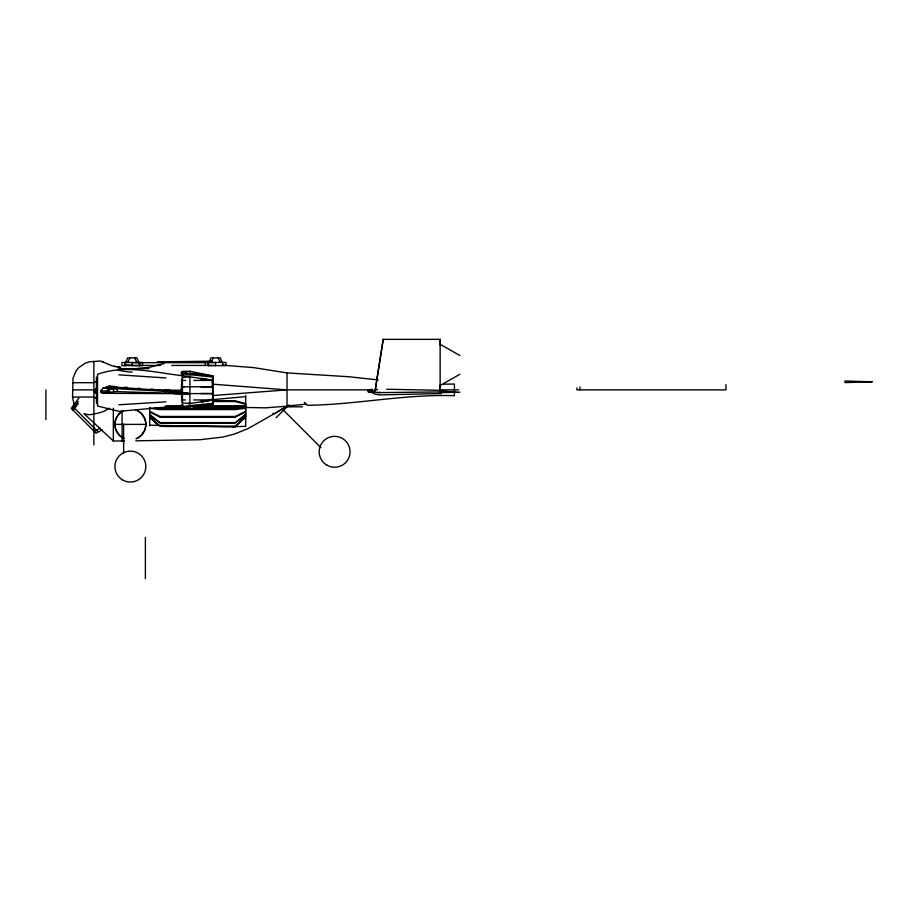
<?xml version="1.0" encoding="UTF-8"?>
<svg xmlns="http://www.w3.org/2000/svg" width="918" height="918" viewBox="0 0 918 918"><rect width="100%" height="100%" fill="white"/><g stroke="black" fill="none" stroke-linecap="round" stroke-linejoin="round"><path stroke-width="1.38" d="M123.62 453.308L123.62 443.383M182.9 375.646L182.441 371.4L189.9 371.262L212.987 375.921L212.987 385.675L212.184 385.64M190.382 405.286L190.382 407.087M440.755 390.345L440.147 390.758L440.147 339.35L383.219 339.35L375.278 389.714L372.719 391.355L372.719 392.514L375.06 394.189L380.236 394.912L440.755 393.535L440.755 390.345L386.719 389.232M440.147 390.758L440.147 385.044M440.147 345.065L440.147 339.35M190.382 375.037L190.382 373.121M212.184 380.293L212.942 399.892L189.9 403.564L182.441 402.864C180.961 394.82 180.961 385.526 182.441 377.482L189.9 376.782L212.987 380.419L212.965 403.69L212.184 404.586M182.441 402.864L182.441 377.482M189.9 403.564L189.9 376.782M212.184 400.053L212.517 397.242M212.517 383.231L212.965 376.655L212.207 375.829M74.243 405.423L72.533 397.046L73.027 378.124L76.171 370.78L78.707 367.682L85.294 363.161L89.379 361.83L100.51 360.992L112.065 365.823L120.82 367.429L119.455 367.211M375.278 389.714L383.219 339.35M212.184 394.706L212.987 394.671L212.987 404.425L189.9 409.084L182.441 408.958L181.374 407.73L181.661 404.413M182.441 408.958L182.9 404.792M189.9 409.084L190.278 408.062M125.697 362.472L127.591 357.871L136.897 357.871L138.802 362.472M209.568 361.325L210.991 357.871L220.297 357.871L222.202 362.472M127.613 362.472L129.954 357.871M211.014 362.472L213.355 357.871M277.362 411.918L283.834 408.062L285.119 406.307M78.856 398.125L71.294 408.361L96.023 433.227L102.277 429.934M72.373 409.439L78.248 401.476M73.199 410.277L78.202 403.507M100.716 390.942L106.775 390.93L108.749 388.417L116.965 387.27L165.091 390.62L184.013 393.696L103.745 393.329L100.716 390.942L103.034 388.016L108.163 386.776L114.842 386.845M97.354 393.696L95.311 392.881L93.865 390.942L96.895 387.603M181.661 375.932L181.374 372.628L182.441 371.4M440.147 392.629L440.755 391.94L440.147 391.022L459.895 392.227L440.147 392.629L440.755 393.535M276.1 417.736L289.009 404.827M245.531 416.347L235.226 426.296L160.019 426.296L149.714 416.347M245.531 416.542L235.226 426.503L164.276 426.503M244.876 415.785L245.531 415.223M244.876 416.164L245.531 415.602M149.714 414.443L160.019 422.613L235.226 422.613L245.531 414.443M149.714 414.902L160.019 423.083L235.226 423.083L245.531 414.902M367.521 390.827L368.152 390.402M368.784 389.978L372.203 389.209M103.034 388.016L108.749 388.417L109.368 393.007L106.775 390.93L108.909 389.565L117.125 388.727L165.091 391.343L184.013 393.696L117.424 391.63L101.978 392.629M122.794 410.851L119.26 413.57L116.07 418.493A17.717 16.616 -0.3 0 0 116.058 430.209L119.225 435.155L122.737 437.886A14.596 13.69 -0.9 0 0 124.102 438.563M276.1 412.698L247.871 428.683L234.629 433.973L222.982 437.037L199.917 439.733L135.795 440.835M275.067 413.329L279.267 410.771M279.91 410.392L281.837 409.233M282.492 408.843L283.834 408.062M440.147 385.491L459.895 374.269M94.256 431.437L100.429 428.19M105.421 410.403L108.244 408.889A43.192 33.312 56.8 0 1 109.552 408.223M149.714 411.321L160.019 416.474L235.226 416.474L245.531 411.321M149.714 411.975L160.019 417.139L235.226 417.139L245.531 411.975M97.17 380.832L93.865 382.691L72.591 382.691M163.989 363.608L149.324 367.315L135.6 368.634M193.205 407.236L196.027 406.731M198.85 406.226L213.263 403.231L181.661 406.536L182.9 407.672L187.892 407.718M201.673 402.095L213.263 399.846L207.766 400.42M440.755 391.94L378.939 392.617L372.719 391.94M306.21 404.149L286.749 406.077M189.819 408.82L235.226 408.82L245.531 407.466M149.714 408.223L160.019 409.566L235.226 409.566L245.531 408.223M284.855 406.341L265.554 407.844L245.726 407.454M245.703 396.633L212.15 399.686M165.928 407.087L118.915 411.344L97.537 406.008L97.537 374.337C127.235 363.505 158.734 373.959 189.074 376.323L189.074 377.436M200.893 401.143L205.012 400.707M181.374 407.73L212.987 404.425M372.593 389.875L287.024 389.875L212.586 395.566M165.928 401.843L118.915 404.781M375.313 389.634L377.562 389.473L375.06 389.748L375.06 391.137M377.642 392.571L380.236 392.411M95.311 392.881L96.78 392.824M115.461 386.857L106.855 386.639M211.92 361.176L157.448 361.91L225.954 362.472L225.954 365.628L208.191 365.628L208.191 362.472M186.641 372.639L182.9 372.674L181.661 373.81L213.263 377.114L198.85 374.119M105.501 410.621A70.296 53.99 72.4 0 1 93.831 413.892A21.906 16.432 66 0 1 83.963 413.616L113.339 441.019L124.573 440.915M443.635 384.16L454.433 384.045L454.433 395.692C405.136 393.971 356.586 404.654 307.369 405.308L304.374 402.314M183.267 393.581L185.011 393.581M132.249 362.679L215.65 362.679M132.249 365.433L160.524 365.433M171.827 365.433L215.65 365.433M118.64 368.634L149.083 368.634M181.374 380.419L185.505 380.419M193.744 380.419L212.987 380.419M184.403 386.788L181.661 386.788L213.263 386.788L200.893 386.788M72.591 389.875L93.865 389.875M150.437 389.875L154.396 389.875M165.561 389.875L169.853 389.875M439.642 389.875L458.656 389.875M150.873 390.173L182.269 390.173M93.865 390.942L96.883 390.942M368.233 391.252L373.592 391.252M373.041 392.629L368.256 392.216M200.893 393.558L213.263 393.558L174.179 393.627M72.591 397.046L93.865 397.046L97.17 398.905M181.374 399.927L185.505 399.927M193.744 399.927L212.987 399.927M212.517 400.81L235.226 400.81L245.531 403.472L245.531 416.761L235.226 426.973L232.38 426.973M212.517 401.533L235.226 401.533L245.531 404.195M165.447 406.261L182.602 406.123M198.334 406.261L245.531 406.123M165.447 406.444L182.602 406.307M245.531 406.399L198.334 406.444L245.531 406.594M182.602 406.548L165.447 406.594L182.602 406.72M198.334 406.685L245.531 406.823M284.213 406.812L302.47 406.812M165.447 406.858L182.602 406.869M198.334 406.858L245.531 406.869M154.224 408.062L160.019 408.82L184.139 408.82M149.714 418.746L152.583 418.746M242.834 418.746L245.703 418.746M114.922 424.38L145.836 424.38A17.74 16.616 -0.5 0 0 144.7 418.528L141.533 413.605L138.021 410.885A14.573 13.644 -0.3 0 0 136.656 410.208M187.72 393.684L181.466 393.661M149.714 425.218L227.951 426.778L245.703 426.354L245.703 395.428M185.367 393.581L189.062 393.615L170.415 390.839M169.291 390.678L165.091 390.62L165.114 392.801M169.348 390.552L165.033 390.288M181.03 393.96L188.144 394.235M118.915 374.854L165.928 377.929M222.213 365.135L253.838 367.648L287.024 372.926L348.438 376.701L378.17 379.903M138.021 388.44L140.339 388.601L137.895 388.406M150.77 389.312L154.247 389.553M164.678 390.276L168.155 390.517M212.586 384.172L287.024 389.875M108.921 386.145L114.624 386.535M124.607 387.235L127.453 387.43M165.951 390.104L168.809 390.311M150.873 389.301L153.237 389.461M181.374 372.628L212.987 375.921M200.893 379.214L213.263 380.5L201.673 378.25M108.163 386.776L113.189 387.35L113.694 391.63M111.927 386.616L108.886 386.226M112.524 386.685L116.965 387.27L117.424 391.63M175.866 391.034L173.054 390.689L175.694 391.034M187.892 393.214L182.613 392.491M181.557 392.342L170.323 390.781M117.47 366.925L118.778 367.108M168.579 390.529L169.279 390.632M115.588 366.638L114.371 366.42M193.205 373.11L196.027 373.615M106.775 390.93L109.208 391.86M101.405 392.743L102.977 393.374M102.655 361.921L103.298 362.185M440.147 344.273L459.895 355.495M150.357 416.164L151 416.715M149.714 416.542L158.734 425.252M282.4 409.141L320.967 447.709M72.74 406.399L97.756 431.552M100.544 391.802L101.014 392.445M218.082 357.871L220.274 362.472M134.694 357.871L136.885 362.472M190.278 372.283L189.9 371.262M725.943 384.573L725.943 389.875L576.952 389.875L576.952 387.912M579.935 386.994L579.935 389.875M287.024 372.926L287.024 406.043M235.226 400.81L235.226 401.533M235.226 408.82L235.226 409.566M235.226 416.474L235.226 417.139M222.753 362.472L222.753 365.628M215.65 362.472L215.65 365.628M208.535 363.528L208.535 365.628M205.345 363.528L205.345 365.628M189.074 402.91L189.074 404.023M160.019 408.82L160.019 409.566M160.019 416.474L160.019 417.139M149.714 407.454L149.714 425.791M145.377 537.432L145.377 578.65M139.708 362.472L139.708 365.628M139.352 362.472L139.352 365.628M132.249 362.472L132.249 365.628M125.135 362.472L125.135 365.628M124.791 362.472L124.791 365.628M123.62 424.07L123.62 443.658M122.083 411.31L122.083 441.34M113.339 408.258L113.339 441.019M96.436 377.103L96.436 403.243M93.865 361.405L93.865 444.817M45.9 389.875L45.9 419.687M135.784 409.91A15.457 15.457 0 0 1 136.002 438.781M123.93 438.425A15.457 15.457 0 0 1 122.989 410.816M132.1 372.077A29.824 14.195 1.3 0 1 117.733 369.908M132.387 365.215A29.743 7.321 4.4 0 1 124.618 364.389M145.824 424.38A17.694 16.581 -1 0 1 144.7 430.244L141.51 435.178L137.987 437.897A14.527 13.609 -0.9 0 1 136.621 438.575M273.495 414.282A15.457 15.457 0 0 1 272.944 413.18M872.1 381.796L845.019 382.588L845.019 380.993L872.1 381.796M142.554 362.472L121.945 362.472L121.945 365.628L142.554 365.628L142.554 362.472M158.091 424.954L149.714 416.657L158.091 425.057M122.656 479.976A15.457 15.457 0 0 0 145.836 466.596A15.457 15.457 0 0 0 122.656 453.205A15.457 15.457 0 0 0 122.656 479.976M326.888 465.185A15.457 15.457 0 0 0 350.068 451.805A15.457 15.457 0 0 0 326.888 438.425A15.457 15.457 0 0 0 326.888 465.185"/></g></svg>
